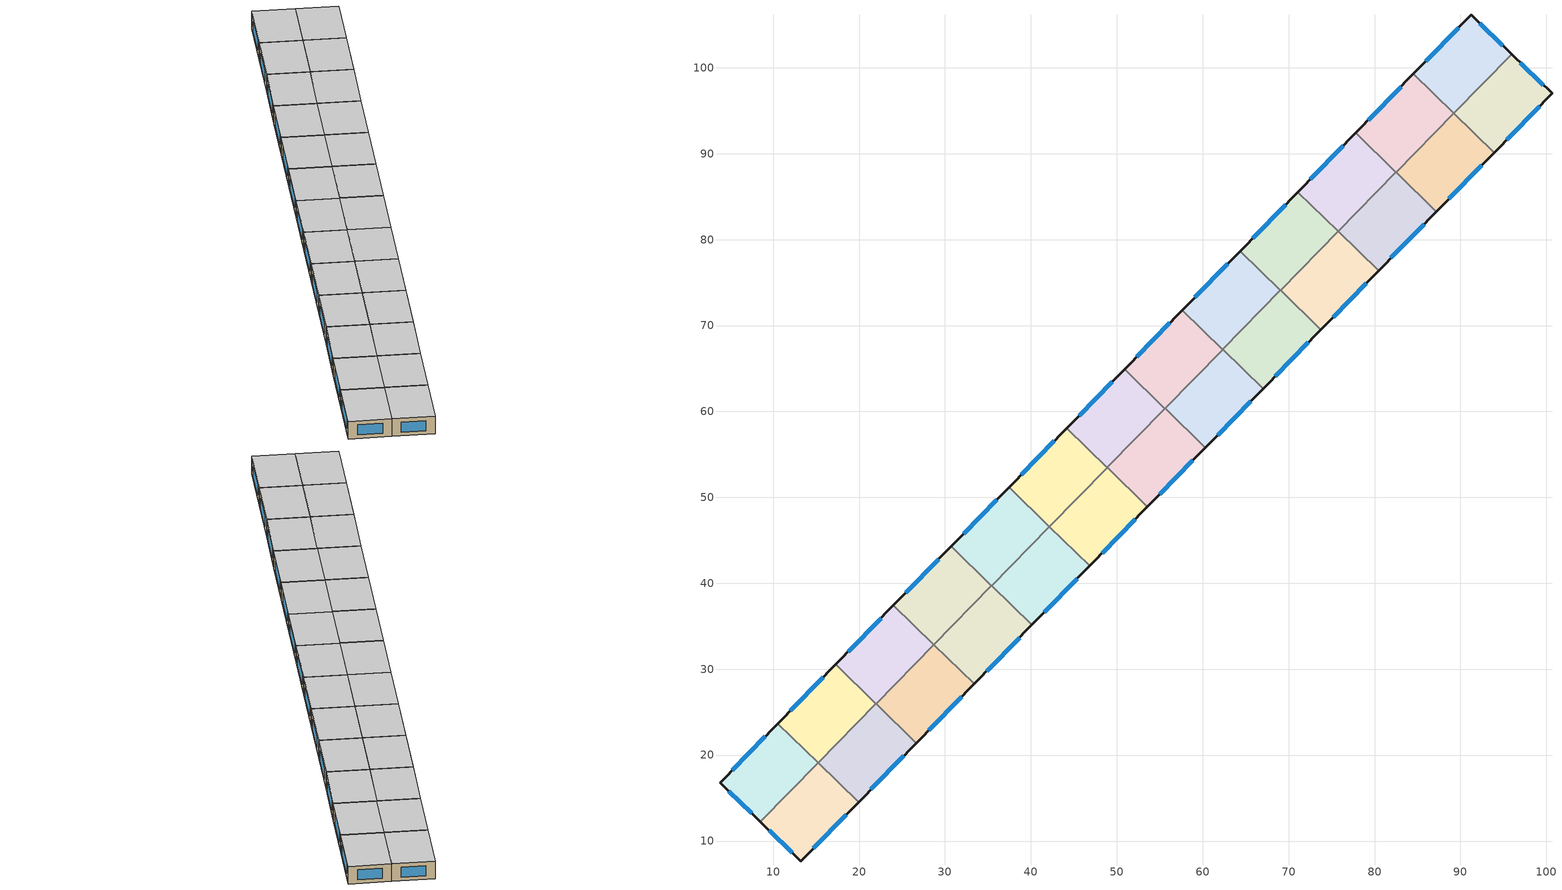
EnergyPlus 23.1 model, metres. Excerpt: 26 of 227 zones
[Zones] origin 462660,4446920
1fd8a064e84866d3_F0_dwelling_0
 floor ground (EU_floor_Construction): 95.95,101.59 89.22,94.7 84.53,99.29 91.25,106.15 z0
 wall outside (EU_wall_Construction): 95.95,101.59 91.25,106.15 84.53,99.29 z0:3
 wall to 1fd8a064e84866d3_F0_dwelling_1 (EU_wall_Construction): 84.53,99.29 89.22,94.7 z0:3
 wall to 1fd8a064e84866d3_F0_dwelling_13 (EU_wall_Construction): 89.23,94.72 95.95,101.59 z0:3
 wall to 1fd8a064e84866d3_F0_dwelling_14 (EU_wall_Construction): 89.22,94.7 89.23,94.72 z0:3
 window (EU_Window_Construction): 89.81,104.68 85.97,100.76 / 94.94,102.56 92.25,105.18 z0.64:2.36
 ceiling to 1fd8a064e84866d3_F1_dwelling_0 (EU_floor_Construction): 89.22,94.7 95.95,101.59 91.25,106.15 84.53,99.29 z3
1fd8a064e84866d3_F0_dwelling_1
 floor ground (EU_floor_Construction): 89.22,94.7 82.49,87.83 77.8,92.42 84.53,99.29 z0
 wall outside (EU_wall_Construction): 84.53,99.29 77.8,92.42 z0:3
 wall to 1fd8a064e84866d3_F0_dwelling_2 (EU_wall_Construction): 77.8,92.42 82.49,87.83 z0:3
 wall to 1fd8a064e84866d3_F0_dwelling_14 (EU_wall_Construction): 82.51,87.85 89.22,94.7 z0:3
 wall to 1fd8a064e84866d3_F0_dwelling_15 (EU_wall_Construction): 82.49,87.83 82.51,87.85 z0:3
 window (EU_Window_Construction): 83.09,97.82 79.24,93.89 z0.64:2.36
 ceiling to 1fd8a064e84866d3_F1_dwelling_1 (EU_floor_Construction): 82.49,87.83 89.22,94.7 84.53,99.29 77.8,92.42 z3
1fd8a064e84866d3_F0_dwelling_10
 floor ground (EU_floor_Construction): 28.68,32.84 21.96,25.96 17.27,30.55 24,37.42 z0
 wall outside (EU_wall_Construction): 24,37.42 17.27,30.55 z0:3
 wall to 1fd8a064e84866d3_F0_dwelling_9 (EU_wall_Construction): 28.68,32.84 24,37.42 z0:3
 wall to 1fd8a064e84866d3_F0_dwelling_11 (EU_wall_Construction): 17.27,30.55 21.96,25.96 z0:3
 wall to 1fd8a064e84866d3_F0_dwelling_23 (EU_wall_Construction): 21.98,25.99 28.68,32.84 z0:3
 wall to 1fd8a064e84866d3_F0_dwelling_24 (EU_wall_Construction): 21.96,25.96 21.98,25.99 z0:3
 window (EU_Window_Construction): 22.56,35.95 18.71,32.02 z0.64:2.36
 ceiling to 1fd8a064e84866d3_F1_dwelling_10 (EU_floor_Construction): 21.96,25.96 28.68,32.84 24,37.42 17.27,30.55 z3
1fd8a064e84866d3_F0_dwelling_11
 floor ground (EU_floor_Construction): 21.96,25.96 15.23,19.09 10.55,23.67 17.27,30.55 z0
 wall outside (EU_wall_Construction): 17.27,30.55 10.55,23.67 z0:3
 wall to 1fd8a064e84866d3_F0_dwelling_12 (EU_wall_Construction): 10.55,23.67 15.23,19.09 z0:3
 wall to 1fd8a064e84866d3_F0_dwelling_24 (EU_wall_Construction): 15.26,19.11 21.96,25.96 z0:3
 wall to 1fd8a064e84866d3_F0_dwelling_25 (EU_wall_Construction): 15.23,19.09 15.26,19.11 z0:3
 window (EU_Window_Construction): 15.83,29.08 11.99,25.15 z0.64:2.36
 ceiling to 1fd8a064e84866d3_F1_dwelling_11 (EU_floor_Construction): 15.23,19.09 21.96,25.96 17.27,30.55 10.55,23.67 z3
1fd8a064e84866d3_F0_dwelling_12
 floor ground (EU_floor_Construction): 15.23,19.09 8.52,12.23 3.81,16.79 10.55,23.67 z0
 wall outside (EU_wall_Construction): 10.55,23.67 3.81,16.79 8.52,12.23 z0:3
 wall to 1fd8a064e84866d3_F0_dwelling_25 (EU_wall_Construction): 8.52,12.23 15.23,19.09 z0:3
 window (EU_Window_Construction): 4.82,15.81 7.51,13.2 / 9.1,22.2 5.25,18.26 z0.64:2.36
 ceiling to 1fd8a064e84866d3_F1_dwelling_12 (EU_floor_Construction): 8.52,12.23 15.23,19.09 10.55,23.67 3.81,16.79 z3
1fd8a064e84866d3_F0_dwelling_13
 floor ground (EU_floor_Construction): 100.65,97.02 93.92,90.14 89.23,94.72 95.95,101.59 z0
 wall outside (EU_wall_Construction): 93.92,90.14 100.65,97.02 95.95,101.59 z0:3
 wall to 1fd8a064e84866d3_F0_dwelling_14 (EU_wall_Construction): 89.23,94.72 93.92,90.14 z0:3
 window (EU_Window_Construction): 99.65,98 96.96,100.61 / 95.36,91.61 99.21,95.54 z0.64:2.36
 ceiling to 1fd8a064e84866d3_F1_dwelling_13 (EU_floor_Construction): 93.92,90.14 100.65,97.02 95.95,101.59 89.23,94.72 z3
1fd8a064e84866d3_F0_dwelling_14
 floor ground (EU_floor_Construction): 93.92,90.14 87.2,83.26 82.51,87.85 89.23,94.72 z0
 wall outside (EU_wall_Construction): 87.2,83.26 93.92,90.14 z0:3
 wall to 1fd8a064e84866d3_F0_dwelling_15 (EU_wall_Construction): 82.51,87.85 87.2,83.26 z0:3
 window (EU_Window_Construction): 88.64,84.73 92.48,88.66 z0.64:2.36
 ceiling to 1fd8a064e84866d3_F1_dwelling_14 (EU_floor_Construction): 87.2,83.26 93.92,90.14 89.23,94.72 82.51,87.85 z3
1fd8a064e84866d3_F0_dwelling_15
 floor ground (EU_floor_Construction): 87.2,83.26 80.47,76.39 75.78,80.97 82.51,87.85 z0
 wall outside (EU_wall_Construction): 80.47,76.39 87.2,83.26 z0:3
 wall to 1fd8a064e84866d3_F0_dwelling_16 (EU_wall_Construction): 75.78,80.97 80.47,76.39 z0:3
 wall to 1fd8a064e84866d3_F0_dwelling_2 (EU_wall_Construction): 82.49,87.83 75.78,80.97 z0:3
 window (EU_Window_Construction): 81.91,77.86 85.75,81.79 z0.64:2.36
 ceiling to 1fd8a064e84866d3_F1_dwelling_15 (EU_floor_Construction): 80.47,76.39 87.2,83.26 82.51,87.85 75.78,80.97 z3
1fd8a064e84866d3_F0_dwelling_16
 floor ground (EU_floor_Construction): 80.47,76.39 73.74,69.52 69.06,74.1 75.78,80.97 z0
 wall outside (EU_wall_Construction): 73.74,69.52 80.47,76.39 z0:3
 wall to 1fd8a064e84866d3_F0_dwelling_17 (EU_wall_Construction): 69.06,74.1 73.74,69.52 z0:3
 wall to 1fd8a064e84866d3_F0_dwelling_3 (EU_wall_Construction): 75.76,80.95 69.06,74.1 z0:3
 wall to 1fd8a064e84866d3_F0_dwelling_2 (EU_wall_Construction): 75.78,80.98 75.76,80.96 z0:3
 window (EU_Window_Construction): 75.19,70.99 79.03,74.92 z0.64:2.36
 ceiling to 1fd8a064e84866d3_F1_dwelling_16 (EU_floor_Construction): 73.74,69.52 80.47,76.39 75.78,80.97 69.06,74.1 z3
1fd8a064e84866d3_F0_dwelling_17
 floor ground (EU_floor_Construction): 73.74,69.52 67.02,62.64 62.33,67.23 69.06,74.1 z0
 wall outside (EU_wall_Construction): 67.02,62.64 73.74,69.52 z0:3
 wall to 1fd8a064e84866d3_F0_dwelling_18 (EU_wall_Construction): 62.33,67.23 67.02,62.64 z0:3
 wall to 1fd8a064e84866d3_F0_dwelling_4 (EU_wall_Construction): 69.04,74.08 62.33,67.23 z0:3
 wall to 1fd8a064e84866d3_F0_dwelling_3 (EU_wall_Construction): 69.06,74.1 69.04,74.08 z0:3
 window (EU_Window_Construction): 68.46,64.12 72.3,68.04 z0.64:2.36
 ceiling to 1fd8a064e84866d3_F1_dwelling_17 (EU_floor_Construction): 67.02,62.64 73.74,69.52 69.06,74.1 62.33,67.23 z3
1fd8a064e84866d3_F0_dwelling_18
 floor ground (EU_floor_Construction): 67.02,62.64 60.29,55.77 55.61,60.36 62.33,67.23 z0
 wall outside (EU_wall_Construction): 60.29,55.77 67.02,62.64 z0:3
 wall to 1fd8a064e84866d3_F0_dwelling_19 (EU_wall_Construction): 55.61,60.36 60.29,55.77 z0:3
 wall to 1fd8a064e84866d3_F0_dwelling_5 (EU_wall_Construction): 62.31,67.21 55.61,60.36 z0:3
 wall to 1fd8a064e84866d3_F0_dwelling_4 (EU_wall_Construction): 62.33,67.23 62.31,67.21 z0:3
 window (EU_Window_Construction): 61.74,57.24 65.58,61.17 z0.64:2.36
 ceiling to 1fd8a064e84866d3_F1_dwelling_18 (EU_floor_Construction): 60.29,55.77 67.02,62.64 62.33,67.23 55.61,60.36 z3
1fd8a064e84866d3_F0_dwelling_19
 floor ground (EU_floor_Construction): 60.29,55.77 53.57,48.89 48.88,53.48 55.61,60.36 z0
 wall outside (EU_wall_Construction): 53.57,48.89 60.29,55.77 z0:3
 wall to 1fd8a064e84866d3_F0_dwelling_20 (EU_wall_Construction): 48.88,53.48 53.57,48.89 z0:3
 wall to 1fd8a064e84866d3_F0_dwelling_6 (EU_wall_Construction): 55.59,60.33 48.88,53.48 z0:3
 wall to 1fd8a064e84866d3_F0_dwelling_5 (EU_wall_Construction): 55.61,60.36 55.59,60.33 z0:3
 window (EU_Window_Construction): 55.01,50.37 58.85,54.3 z0.64:2.36
 ceiling to 1fd8a064e84866d3_F1_dwelling_19 (EU_floor_Construction): 53.57,48.89 60.29,55.77 55.61,60.36 48.88,53.48 z3
1fd8a064e84866d3_F0_dwelling_2
 floor ground (EU_floor_Construction): 82.49,87.83 75.76,80.96 71.08,85.54 77.8,92.42 z0
 wall outside (EU_wall_Construction): 77.8,92.42 71.08,85.54 z0:3
 wall to 1fd8a064e84866d3_F0_dwelling_3 (EU_wall_Construction): 71.08,85.54 75.76,80.96 z0:3
 window (EU_Window_Construction): 76.36,90.94 72.52,87.01 z0.64:2.36
 ceiling to 1fd8a064e84866d3_F1_dwelling_2 (EU_floor_Construction): 75.76,80.96 82.49,87.83 77.8,92.42 71.08,85.54 z3
1fd8a064e84866d3_F0_dwelling_20
 floor ground (EU_floor_Construction): 53.57,48.89 46.84,42.02 42.16,46.61 48.88,53.48 z0
 wall outside (EU_wall_Construction): 46.84,42.02 53.57,48.89 z0:3
 wall to 1fd8a064e84866d3_F0_dwelling_21 (EU_wall_Construction): 42.16,46.61 46.84,42.02 z0:3
 wall to 1fd8a064e84866d3_F0_dwelling_7 (EU_wall_Construction): 48.86,53.46 42.16,46.61 z0:3
 wall to 1fd8a064e84866d3_F0_dwelling_6 (EU_wall_Construction): 48.88,53.48 48.86,53.46 z0:3
 window (EU_Window_Construction): 48.28,43.49 52.13,47.42 z0.64:2.36
 ceiling to 1fd8a064e84866d3_F1_dwelling_20 (EU_floor_Construction): 46.84,42.02 53.57,48.89 48.88,53.48 42.16,46.61 z3
1fd8a064e84866d3_F0_dwelling_21
 floor ground (EU_floor_Construction): 46.84,42.02 40.12,35.15 35.43,39.73 42.16,46.61 z0
 wall outside (EU_wall_Construction): 40.12,35.15 46.84,42.02 z0:3
 wall to 1fd8a064e84866d3_F0_dwelling_22 (EU_wall_Construction): 35.43,39.73 40.12,35.15 z0:3
 wall to 1fd8a064e84866d3_F0_dwelling_8 (EU_wall_Construction): 42.14,46.58 35.43,39.73 z0:3
 wall to 1fd8a064e84866d3_F0_dwelling_7 (EU_wall_Construction): 42.16,46.61 42.14,46.58 z0:3
 window (EU_Window_Construction): 41.56,36.62 45.4,40.55 z0.64:2.36
 ceiling to 1fd8a064e84866d3_F1_dwelling_21 (EU_floor_Construction): 40.12,35.15 46.84,42.02 42.16,46.61 35.43,39.73 z3
1fd8a064e84866d3_F0_dwelling_22
 floor ground (EU_floor_Construction): 40.12,35.15 33.39,28.28 28.71,32.86 35.43,39.73 z0
 wall outside (EU_wall_Construction): 33.39,28.28 40.12,35.15 z0:3
 wall to 1fd8a064e84866d3_F0_dwelling_23 (EU_wall_Construction): 28.71,32.86 33.39,28.28 z0:3
 wall to 1fd8a064e84866d3_F0_dwelling_9 (EU_wall_Construction): 35.41,39.71 28.71,32.86 z0:3
 wall to 1fd8a064e84866d3_F0_dwelling_8 (EU_wall_Construction): 35.43,39.73 35.41,39.71 z0:3
 window (EU_Window_Construction): 34.83,29.75 38.68,33.68 z0.64:2.36
 ceiling to 1fd8a064e84866d3_F1_dwelling_22 (EU_floor_Construction): 33.39,28.28 40.12,35.15 35.43,39.73 28.71,32.86 z3
1fd8a064e84866d3_F0_dwelling_23
 floor ground (EU_floor_Construction): 33.39,28.28 26.67,21.4 21.98,25.99 28.71,32.86 z0
 wall outside (EU_wall_Construction): 26.67,21.4 33.39,28.28 z0:3
 wall to 1fd8a064e84866d3_F0_dwelling_24 (EU_wall_Construction): 21.98,25.99 26.67,21.4 z0:3
 wall to 1fd8a064e84866d3_F0_dwelling_9 (EU_wall_Construction): 28.71,32.86 28.68,32.84 z0:3
 window (EU_Window_Construction): 28.11,22.87 31.95,26.8 z0.64:2.36
 ceiling to 1fd8a064e84866d3_F1_dwelling_23 (EU_floor_Construction): 26.67,21.4 33.39,28.28 28.71,32.86 21.98,25.99 z3
1fd8a064e84866d3_F0_dwelling_24
 floor ground (EU_floor_Construction): 26.67,21.4 19.94,14.53 15.26,19.11 21.98,25.99 z0
 wall outside (EU_wall_Construction): 19.94,14.53 26.67,21.4 z0:3
 wall to 1fd8a064e84866d3_F0_dwelling_25 (EU_wall_Construction): 15.26,19.11 19.94,14.53 z0:3
 window (EU_Window_Construction): 21.38,16 25.23,19.93 z0.64:2.36
 ceiling to 1fd8a064e84866d3_F1_dwelling_24 (EU_floor_Construction): 19.94,14.53 26.67,21.4 21.98,25.99 15.26,19.11 z3
1fd8a064e84866d3_F0_dwelling_25
 floor ground (EU_floor_Construction): 19.94,14.53 13.23,7.66 8.52,12.23 15.26,19.11 z0
 wall outside (EU_wall_Construction): 8.52,12.23 13.23,7.66 19.94,14.53 z0:3
 window (EU_Window_Construction): 14.66,9.13 18.5,13.06 / 9.53,11.25 12.22,8.64 z0.64:2.36
 ceiling to 1fd8a064e84866d3_F1_dwelling_25 (EU_floor_Construction): 13.23,7.66 19.94,14.53 15.26,19.11 8.52,12.23 z3
1fd8a064e84866d3_F0_dwelling_3
 floor ground (EU_floor_Construction): 75.76,80.96 69.04,74.08 64.35,78.67 71.08,85.54 z0
 wall outside (EU_wall_Construction): 71.08,85.54 64.35,78.67 z0:3
 wall to 1fd8a064e84866d3_F0_dwelling_4 (EU_wall_Construction): 64.35,78.67 69.04,74.08 z0:3
 window (EU_Window_Construction): 69.64,84.07 65.79,80.14 z0.64:2.36
 ceiling to 1fd8a064e84866d3_F1_dwelling_3 (EU_floor_Construction): 69.04,74.08 75.76,80.96 71.08,85.54 64.35,78.67 z3
1fd8a064e84866d3_F0_dwelling_4
 floor ground (EU_floor_Construction): 69.04,74.08 62.31,67.21 57.63,71.79 64.35,78.67 z0
 wall outside (EU_wall_Construction): 64.35,78.67 57.63,71.79 z0:3
 wall to 1fd8a064e84866d3_F0_dwelling_5 (EU_wall_Construction): 57.63,71.79 62.31,67.21 z0:3
 window (EU_Window_Construction): 62.91,77.19 59.07,73.26 z0.64:2.36
 ceiling to 1fd8a064e84866d3_F1_dwelling_4 (EU_floor_Construction): 62.31,67.21 69.04,74.08 64.35,78.67 57.63,71.79 z3
1fd8a064e84866d3_F0_dwelling_5
 floor ground (EU_floor_Construction): 62.31,67.21 55.59,60.33 50.9,64.92 57.63,71.79 z0
 wall outside (EU_wall_Construction): 57.63,71.79 50.9,64.92 z0:3
 wall to 1fd8a064e84866d3_F0_dwelling_6 (EU_wall_Construction): 50.9,64.92 55.59,60.33 z0:3
 window (EU_Window_Construction): 56.19,70.32 52.34,66.39 z0.64:2.36
 ceiling to 1fd8a064e84866d3_F1_dwelling_5 (EU_floor_Construction): 55.59,60.33 62.31,67.21 57.63,71.79 50.9,64.92 z3
1fd8a064e84866d3_F0_dwelling_6
 floor ground (EU_floor_Construction): 55.59,60.33 48.86,53.46 44.18,58.04 50.9,64.92 z0
 wall outside (EU_wall_Construction): 50.9,64.92 44.18,58.04 z0:3
 wall to 1fd8a064e84866d3_F0_dwelling_7 (EU_wall_Construction): 44.18,58.04 48.86,53.46 z0:3
 window (EU_Window_Construction): 49.46,63.45 45.62,59.52 z0.64:2.36
 ceiling to 1fd8a064e84866d3_F1_dwelling_6 (EU_floor_Construction): 48.86,53.46 55.59,60.33 50.9,64.92 44.18,58.04 z3
1fd8a064e84866d3_F0_dwelling_7
 floor ground (EU_floor_Construction): 48.86,53.46 42.14,46.58 37.45,51.17 44.18,58.04 z0
 wall outside (EU_wall_Construction): 44.18,58.04 37.45,51.17 z0:3
 wall to 1fd8a064e84866d3_F0_dwelling_8 (EU_wall_Construction): 37.45,51.17 42.14,46.58 z0:3
 window (EU_Window_Construction): 42.74,56.57 38.89,52.64 z0.64:2.36
 ceiling to 1fd8a064e84866d3_F1_dwelling_7 (EU_floor_Construction): 42.14,46.58 48.86,53.46 44.18,58.04 37.45,51.17 z3
1fd8a064e84866d3_F0_dwelling_8
 floor ground (EU_floor_Construction): 42.14,46.58 35.41,39.71 30.72,44.3 37.45,51.17 z0
 wall outside (EU_wall_Construction): 37.45,51.17 30.72,44.3 z0:3
 wall to 1fd8a064e84866d3_F0_dwelling_9 (EU_wall_Construction): 30.72,44.3 35.41,39.71 z0:3
 window (EU_Window_Construction): 36.01,49.7 32.17,45.77 z0.64:2.36
 ceiling to 1fd8a064e84866d3_F1_dwelling_8 (EU_floor_Construction): 35.41,39.71 42.14,46.58 37.45,51.17 30.72,44.3 z3
1fd8a064e84866d3_F0_dwelling_9
 floor ground (EU_floor_Construction): 35.41,39.71 28.68,32.84 24,37.42 30.72,44.3 z0
 wall outside (EU_wall_Construction): 30.72,44.3 24,37.42 z0:3
 window (EU_Window_Construction): 29.28,42.82 25.44,38.89 z0.64:2.36
 ceiling to 1fd8a064e84866d3_F1_dwelling_9 (EU_floor_Construction): 28.68,32.84 35.41,39.71 30.72,44.3 24,37.42 z3
[Building]
EU S2 Campaign: North Axis=0; Terrain=City; Solar Distribution=FullExterior
[Site:Location]
Yerevan-Zvartnots.Intl.AP: Latitude=40.15; Longitude=44.383; Time Zone=4; Elevation=854
[SizingPeriod:WeatherFileDays]
AnnualSizingPeriod: Begin Month=1; Begin Day of Month=1; End Month=12; End Day of Month=31; Day of Week for Start Day=Monday; Use Weather File Daylight Saving Period=No; Use Weather File Rain and Snow Indicators=No
[MATERIAL]
EU_InternalMass_Material: Roughness=MediumRough; Thickness=0.1; Conductivity=1; Density=1800; Specific Heat=900; Thermal Absorptance=0.9; Solar Absorptance=0.7; Visible Absorptance=0.7
[MATERIAL:NOMASS] Roughness=MediumRough; Thermal Absorptance=0.9; Solar Absorptance=0.7; Visible Absorptance=0.7
Name | Thermal Resistance
EU_wall_NoMass | 1.05043
EU_floor_NoMass | 0.478065
[WINDOWMATERIAL:SIMPLEGLAZINGSYSTEM]
EU_Window_SimpleGlazing: UFactor=2.5566; Solar Heat Gain Coefficient=0.75; Visible Transmittance=0.75
[CONSTRUCTION]
EU_wall_Construction: EU_wall_NoMass
EU_floor_Construction: EU_floor_NoMass
EU_Window_Construction: EU_Window_SimpleGlazing
EU_InternalMass_Construction: EU_InternalMass_Material
[ZONE] Type=1; Multiplier=1; Ceiling Height=autocalculate; Floor Area=autocalculate; Part of Total Floor Area=Yes
Name | Volume
1fd8a064e84866d3_F0_dwelling_0; 1fd8a064e84866d3_F0_dwelling_11 | 189.155
1fd8a064e84866d3_F0_dwelling_1; 1fd8a064e84866d3_F0_dwelling_3; 1fd8a064e84866d3_F0_dwelling_6; 1fd8a064e84866d3_F0_dwelling_8 | 189.137
1fd8a064e84866d3_F0_dwelling_10 | 189.154
1fd8a064e84866d3_F0_dwelling_12 | 189.159
1fd8a064e84866d3_F0_dwelling_13 | 189.146
1fd8a064e84866d3_F0_dwelling_14 | 189.161
1fd8a064e84866d3_F0_dwelling_15 | 189.133
1fd8a064e84866d3_F0_dwelling_16 | 189.157
1fd8a064e84866d3_F0_dwelling_17; 1fd8a064e84866d3_F0_dwelling_18; 1fd8a064e84866d3_F0_dwelling_20 | 189.14
1fd8a064e84866d3_F0_dwelling_19 | 189.171
1fd8a064e84866d3_F0_dwelling_2; 1fd8a064e84866d3_F0_dwelling_23 | 189.165
1fd8a064e84866d3_F0_dwelling_21; 1fd8a064e84866d3_F0_dwelling_24; 1fd8a064e84866d3_F0_dwelling_4; 1fd8a064e84866d3_F0_dwelling_5 | 189.151
1fd8a064e84866d3_F0_dwelling_22 | 189.123
1fd8a064e84866d3_F0_dwelling_25 | 189.138
1fd8a064e84866d3_F0_dwelling_7 | 189.15
1fd8a064e84866d3_F0_dwelling_9 | 189.168
[INTERNALMASS] Construction=EU_InternalMass_Construction
Name | Zone or ZoneList | Surface Area
1fd8a064e84866d3_F0_dwelling_0_EU_InternalMass | 1fd8a064e84866d3_F0_dwelling_0 | 63.0516
1fd8a064e84866d3_F0_dwelling_1_EU_InternalMass | 1fd8a064e84866d3_F0_dwelling_1 | 63.0456
1fd8a064e84866d3_F0_dwelling_2_EU_InternalMass | 1fd8a064e84866d3_F0_dwelling_2 | 63.055
1fd8a064e84866d3_F0_dwelling_3_EU_InternalMass | 1fd8a064e84866d3_F0_dwelling_3 | 63.0457
1fd8a064e84866d3_F0_dwelling_4_EU_InternalMass | 1fd8a064e84866d3_F0_dwelling_4 | 63.0503
1fd8a064e84866d3_F0_dwelling_5_EU_InternalMass | 1fd8a064e84866d3_F0_dwelling_5 | 63.0503
1fd8a064e84866d3_F0_dwelling_6_EU_InternalMass | 1fd8a064e84866d3_F0_dwelling_6 | 63.0457
1fd8a064e84866d3_F0_dwelling_7_EU_InternalMass | 1fd8a064e84866d3_F0_dwelling_7 | 63.0503
1fd8a064e84866d3_F0_dwelling_8_EU_InternalMass | 1fd8a064e84866d3_F0_dwelling_8 | 63.0457
1fd8a064e84866d3_F0_dwelling_9_EU_InternalMass | 1fd8a064e84866d3_F0_dwelling_9 | 63.056
1fd8a064e84866d3_F0_dwelling_10_EU_InternalMass | 1fd8a064e84866d3_F0_dwelling_10 | 63.0514
1fd8a064e84866d3_F0_dwelling_11_EU_InternalMass | 1fd8a064e84866d3_F0_dwelling_11 | 63.0514
1fd8a064e84866d3_F0_dwelling_12_EU_InternalMass | 1fd8a064e84866d3_F0_dwelling_12 | 63.0531
1fd8a064e84866d3_F0_dwelling_13_EU_InternalMass | 1fd8a064e84866d3_F0_dwelling_13 | 63.0491
1fd8a064e84866d3_F0_dwelling_14_EU_InternalMass | 1fd8a064e84866d3_F0_dwelling_14 | 63.0536
1fd8a064e84866d3_F0_dwelling_15_EU_InternalMass | 1fd8a064e84866d3_F0_dwelling_15 | 63.0443
1fd8a064e84866d3_F0_dwelling_16_EU_InternalMass | 1fd8a064e84866d3_F0_dwelling_16 | 63.0524
1fd8a064e84866d3_F0_dwelling_17_EU_InternalMass | 1fd8a064e84866d3_F0_dwelling_17 | 63.0467
1fd8a064e84866d3_F0_dwelling_18_EU_InternalMass | 1fd8a064e84866d3_F0_dwelling_18 | 63.0467
1fd8a064e84866d3_F0_dwelling_19_EU_InternalMass | 1fd8a064e84866d3_F0_dwelling_19 | 63.057
1fd8a064e84866d3_F0_dwelling_20_EU_InternalMass | 1fd8a064e84866d3_F0_dwelling_20 | 63.0467
1fd8a064e84866d3_F0_dwelling_21_EU_InternalMass | 1fd8a064e84866d3_F0_dwelling_21 | 63.0503
1fd8a064e84866d3_F0_dwelling_22_EU_InternalMass | 1fd8a064e84866d3_F0_dwelling_22 | 63.041
1fd8a064e84866d3_F0_dwelling_23_EU_InternalMass | 1fd8a064e84866d3_F0_dwelling_23 | 63.055
1fd8a064e84866d3_F0_dwelling_24_EU_InternalMass | 1fd8a064e84866d3_F0_dwelling_24 | 63.0503
1fd8a064e84866d3_F0_dwelling_25_EU_InternalMass | 1fd8a064e84866d3_F0_dwelling_25 | 63.0462
[OTHEREQUIPMENT] Fuel Type=Electricity; Design Level Calculation Method=Watts/Area; Power per Zone Floor Area=1; Fraction Latent=0; Fraction Radiant=0; Fraction Lost=0; Carbon Dioxide Generation Rate=0; EndUse Subcategory=EU_Step8_InternalGains
Name | Zone or ZoneList or Space or SpaceList | Schedule
EU_Step8_InternalGain_1fd8a064e84866d3_F0_dwelling_0_f000 | 1fd8a064e84866d3_F0_dwelling_0 | EU_Step8_GainSchedule_1fd8a064e84866d3_F0_dwelling_0_f000
EU_Step8_InternalGain_1fd8a064e84866d3_F0_dwelling_1_f000 | 1fd8a064e84866d3_F0_dwelling_1 | EU_Step8_GainSchedule_1fd8a064e84866d3_F0_dwelling_1_f000
EU_Step8_InternalGain_1fd8a064e84866d3_F0_dwelling_2_f000 | 1fd8a064e84866d3_F0_dwelling_2 | EU_Step8_GainSchedule_1fd8a064e84866d3_F0_dwelling_2_f000
EU_Step8_InternalGain_1fd8a064e84866d3_F0_dwelling_3_f000 | 1fd8a064e84866d3_F0_dwelling_3 | EU_Step8_GainSchedule_1fd8a064e84866d3_F0_dwelling_3_f000
EU_Step8_InternalGain_1fd8a064e84866d3_F0_dwelling_4_f000 | 1fd8a064e84866d3_F0_dwelling_4 | EU_Step8_GainSchedule_1fd8a064e84866d3_F0_dwelling_4_f000
EU_Step8_InternalGain_1fd8a064e84866d3_F0_dwelling_5_f000 | 1fd8a064e84866d3_F0_dwelling_5 | EU_Step8_GainSchedule_1fd8a064e84866d3_F0_dwelling_5_f000
EU_Step8_InternalGain_1fd8a064e84866d3_F0_dwelling_6_f000 | 1fd8a064e84866d3_F0_dwelling_6 | EU_Step8_GainSchedule_1fd8a064e84866d3_F0_dwelling_6_f000
EU_Step8_InternalGain_1fd8a064e84866d3_F0_dwelling_7_f000 | 1fd8a064e84866d3_F0_dwelling_7 | EU_Step8_GainSchedule_1fd8a064e84866d3_F0_dwelling_7_f000
EU_Step8_InternalGain_1fd8a064e84866d3_F0_dwelling_8_f000 | 1fd8a064e84866d3_F0_dwelling_8 | EU_Step8_GainSchedule_1fd8a064e84866d3_F0_dwelling_8_f000
EU_Step8_InternalGain_1fd8a064e84866d3_F0_dwelling_9_f000 | 1fd8a064e84866d3_F0_dwelling_9 | EU_Step8_GainSchedule_1fd8a064e84866d3_F0_dwelling_9_f000
EU_Step8_InternalGain_1fd8a064e84866d3_F0_dwelling_10_f000 | 1fd8a064e84866d3_F0_dwelling_10 | EU_Step8_GainSchedule_1fd8a064e84866d3_F0_dwelling_10_f000
EU_Step8_InternalGain_1fd8a064e84866d3_F0_dwelling_11_f000 | 1fd8a064e84866d3_F0_dwelling_11 | EU_Step8_GainSchedule_1fd8a064e84866d3_F0_dwelling_11_f000
EU_Step8_InternalGain_1fd8a064e84866d3_F0_dwelling_12_f000 | 1fd8a064e84866d3_F0_dwelling_12 | EU_Step8_GainSchedule_1fd8a064e84866d3_F0_dwelling_12_f000
EU_Step8_InternalGain_1fd8a064e84866d3_F0_dwelling_13_f000 | 1fd8a064e84866d3_F0_dwelling_13 | EU_Step8_GainSchedule_1fd8a064e84866d3_F0_dwelling_13_f000
EU_Step8_InternalGain_1fd8a064e84866d3_F0_dwelling_14_f000 | 1fd8a064e84866d3_F0_dwelling_14 | EU_Step8_GainSchedule_1fd8a064e84866d3_F0_dwelling_14_f000
EU_Step8_InternalGain_1fd8a064e84866d3_F0_dwelling_15_f000 | 1fd8a064e84866d3_F0_dwelling_15 | EU_Step8_GainSchedule_1fd8a064e84866d3_F0_dwelling_15_f000
EU_Step8_InternalGain_1fd8a064e84866d3_F0_dwelling_16_f000 | 1fd8a064e84866d3_F0_dwelling_16 | EU_Step8_GainSchedule_1fd8a064e84866d3_F0_dwelling_16_f000
EU_Step8_InternalGain_1fd8a064e84866d3_F0_dwelling_17_f000 | 1fd8a064e84866d3_F0_dwelling_17 | EU_Step8_GainSchedule_1fd8a064e84866d3_F0_dwelling_17_f000
EU_Step8_InternalGain_1fd8a064e84866d3_F0_dwelling_18_f000 | 1fd8a064e84866d3_F0_dwelling_18 | EU_Step8_GainSchedule_1fd8a064e84866d3_F0_dwelling_18_f000
EU_Step8_InternalGain_1fd8a064e84866d3_F0_dwelling_19_f000 | 1fd8a064e84866d3_F0_dwelling_19 | EU_Step8_GainSchedule_1fd8a064e84866d3_F0_dwelling_19_f000
EU_Step8_InternalGain_1fd8a064e84866d3_F0_dwelling_20_f000 | 1fd8a064e84866d3_F0_dwelling_20 | EU_Step8_GainSchedule_1fd8a064e84866d3_F0_dwelling_20_f000
EU_Step8_InternalGain_1fd8a064e84866d3_F0_dwelling_21_f000 | 1fd8a064e84866d3_F0_dwelling_21 | EU_Step8_GainSchedule_1fd8a064e84866d3_F0_dwelling_21_f000
EU_Step8_InternalGain_1fd8a064e84866d3_F0_dwelling_22_f000 | 1fd8a064e84866d3_F0_dwelling_22 | EU_Step8_GainSchedule_1fd8a064e84866d3_F0_dwelling_22_f000
EU_Step8_InternalGain_1fd8a064e84866d3_F0_dwelling_23_f000 | 1fd8a064e84866d3_F0_dwelling_23 | EU_Step8_GainSchedule_1fd8a064e84866d3_F0_dwelling_23_f000
EU_Step8_InternalGain_1fd8a064e84866d3_F0_dwelling_24_f000 | 1fd8a064e84866d3_F0_dwelling_24 | EU_Step8_GainSchedule_1fd8a064e84866d3_F0_dwelling_24_f000
EU_Step8_InternalGain_1fd8a064e84866d3_F0_dwelling_25_f000 | 1fd8a064e84866d3_F0_dwelling_25 | EU_Step8_GainSchedule_1fd8a064e84866d3_F0_dwelling_25_f000
[ZONEVENTILATION:DESIGNFLOWRATE] Schedule=EU_AlwaysOn; Design Flow Rate Calculation Method=AirChanges/Hour; Air Changes per Hour=0.557805; Ventilation Type=Natural; Fan Pressure Rise=0; Fan Total Efficiency=1; Constant Term Coefficient=1; Temperature Term Coefficient=0; Velocity Term Coefficient=0; Velocity Squared Term Coefficient=0; Minimum Indoor Temperature=-100; Maximum Indoor Temperature=100; Delta Temperature=-100; Minimum Outdoor Temperature=-100; Maximum Outdoor Temperature=100; Maximum Wind Speed=40
Name | Zone or ZoneList or Space or SpaceList
EU_ConstantAir_1fd8a064e84866d3_F0_dwelling_0 | 1fd8a064e84866d3_F0_dwelling_0
EU_ConstantAir_1fd8a064e84866d3_F0_dwelling_1 | 1fd8a064e84866d3_F0_dwelling_1
EU_ConstantAir_1fd8a064e84866d3_F0_dwelling_2 | 1fd8a064e84866d3_F0_dwelling_2
EU_ConstantAir_1fd8a064e84866d3_F0_dwelling_3 | 1fd8a064e84866d3_F0_dwelling_3
EU_ConstantAir_1fd8a064e84866d3_F0_dwelling_4 | 1fd8a064e84866d3_F0_dwelling_4
EU_ConstantAir_1fd8a064e84866d3_F0_dwelling_5 | 1fd8a064e84866d3_F0_dwelling_5
EU_ConstantAir_1fd8a064e84866d3_F0_dwelling_6 | 1fd8a064e84866d3_F0_dwelling_6
EU_ConstantAir_1fd8a064e84866d3_F0_dwelling_7 | 1fd8a064e84866d3_F0_dwelling_7
EU_ConstantAir_1fd8a064e84866d3_F0_dwelling_8 | 1fd8a064e84866d3_F0_dwelling_8
EU_ConstantAir_1fd8a064e84866d3_F0_dwelling_9 | 1fd8a064e84866d3_F0_dwelling_9
EU_ConstantAir_1fd8a064e84866d3_F0_dwelling_10 | 1fd8a064e84866d3_F0_dwelling_10
EU_ConstantAir_1fd8a064e84866d3_F0_dwelling_11 | 1fd8a064e84866d3_F0_dwelling_11
EU_ConstantAir_1fd8a064e84866d3_F0_dwelling_12 | 1fd8a064e84866d3_F0_dwelling_12
EU_ConstantAir_1fd8a064e84866d3_F0_dwelling_13 | 1fd8a064e84866d3_F0_dwelling_13
EU_ConstantAir_1fd8a064e84866d3_F0_dwelling_14 | 1fd8a064e84866d3_F0_dwelling_14
EU_ConstantAir_1fd8a064e84866d3_F0_dwelling_15 | 1fd8a064e84866d3_F0_dwelling_15
EU_ConstantAir_1fd8a064e84866d3_F0_dwelling_16 | 1fd8a064e84866d3_F0_dwelling_16
EU_ConstantAir_1fd8a064e84866d3_F0_dwelling_17 | 1fd8a064e84866d3_F0_dwelling_17
EU_ConstantAir_1fd8a064e84866d3_F0_dwelling_18 | 1fd8a064e84866d3_F0_dwelling_18
EU_ConstantAir_1fd8a064e84866d3_F0_dwelling_19 | 1fd8a064e84866d3_F0_dwelling_19
EU_ConstantAir_1fd8a064e84866d3_F0_dwelling_20 | 1fd8a064e84866d3_F0_dwelling_20
EU_ConstantAir_1fd8a064e84866d3_F0_dwelling_21 | 1fd8a064e84866d3_F0_dwelling_21
EU_ConstantAir_1fd8a064e84866d3_F0_dwelling_22 | 1fd8a064e84866d3_F0_dwelling_22
EU_ConstantAir_1fd8a064e84866d3_F0_dwelling_23 | 1fd8a064e84866d3_F0_dwelling_23
EU_ConstantAir_1fd8a064e84866d3_F0_dwelling_24 | 1fd8a064e84866d3_F0_dwelling_24
EU_ConstantAir_1fd8a064e84866d3_F0_dwelling_25 | 1fd8a064e84866d3_F0_dwelling_25
[HVACTEMPLATE:THERMOSTAT] Constant Heating Setpoint=20; Constant Cooling Setpoint=50
EU_HeatOnly_1fd8a064e84866d3_F0_dwelling_0; EU_HeatOnly_1fd8a064e84866d3_F0_dwelling_1; EU_HeatOnly_1fd8a064e84866d3_F0_dwelling_2; EU_HeatOnly_1fd8a064e84866d3_F0_dwelling_3; EU_HeatOnly_1fd8a064e84866d3_F0_dwelling_4; EU_HeatOnly_1fd8a064e84866d3_F0_dwelling_5; EU_HeatOnly_1fd8a064e84866d3_F0_dwelling_6; EU_HeatOnly_1fd8a064e84866d3_F0_dwelling_7; EU_HeatOnly_1fd8a064e84866d3_F0_dwelling_8; EU_HeatOnly_1fd8a064e84866d3_F0_dwelling_9; EU_HeatOnly_1fd8a064e84866d3_F0_dwelling_10; EU_HeatOnly_1fd8a064e84866d3_F0_dwelling_11; EU_HeatOnly_1fd8a064e84866d3_F0_dwelling_12; EU_HeatOnly_1fd8a064e84866d3_F0_dwelling_13; EU_HeatOnly_1fd8a064e84866d3_F0_dwelling_14; EU_HeatOnly_1fd8a064e84866d3_F0_dwelling_15; EU_HeatOnly_1fd8a064e84866d3_F0_dwelling_16; EU_HeatOnly_1fd8a064e84866d3_F0_dwelling_17; EU_HeatOnly_1fd8a064e84866d3_F0_dwelling_18; EU_HeatOnly_1fd8a064e84866d3_F0_dwelling_19; EU_HeatOnly_1fd8a064e84866d3_F0_dwelling_20; EU_HeatOnly_1fd8a064e84866d3_F0_dwelling_21; EU_HeatOnly_1fd8a064e84866d3_F0_dwelling_22; EU_HeatOnly_1fd8a064e84866d3_F0_dwelling_23; EU_HeatOnly_1fd8a064e84866d3_F0_dwelling_24; EU_HeatOnly_1fd8a064e84866d3_F0_dwelling_25; EU_HeatOnly_1fd8a064e84866d3_F1_dwelling_0; EU_HeatOnly_1fd8a064e84866d3_F1_dwelling_1; EU_HeatOnly_1fd8a064e84866d3_F1_dwelling_2; EU_HeatOnly_1fd8a064e84866d3_F1_dwelling_3; EU_HeatOnly_1fd8a064e84866d3_F1_dwelling_4; EU_HeatOnly_1fd8a064e84866d3_F1_dwelling_5; EU_HeatOnly_1fd8a064e84866d3_F1_dwelling_6; EU_HeatOnly_1fd8a064e84866d3_F1_dwelling_7; EU_HeatOnly_1fd8a064e84866d3_F1_dwelling_8; EU_HeatOnly_1fd8a064e84866d3_F1_dwelling_9; EU_HeatOnly_1fd8a064e84866d3_F1_dwelling_10; EU_HeatOnly_1fd8a064e84866d3_F1_dwelling_11; EU_HeatOnly_1fd8a064e84866d3_F1_dwelling_12; EU_HeatOnly_1fd8a064e84866d3_F1_dwelling_13; EU_HeatOnly_1fd8a064e84866d3_F1_dwelling_14; EU_HeatOnly_1fd8a064e84866d3_F1_dwelling_15; EU_HeatOnly_1fd8a064e84866d3_F1_dwelling_16; EU_HeatOnly_1fd8a064e84866d3_F1_dwelling_17; EU_HeatOnly_1fd8a064e84866d3_F1_dwelling_18; EU_HeatOnly_1fd8a064e84866d3_F1_dwelling_19; EU_HeatOnly_1fd8a064e84866d3_F1_dwelling_20; EU_HeatOnly_1fd8a064e84866d3_F1_dwelling_21; EU_HeatOnly_1fd8a064e84866d3_F1_dwelling_22; EU_HeatOnly_1fd8a064e84866d3_F1_dwelling_23; EU_HeatOnly_1fd8a064e84866d3_F1_dwelling_24; EU_HeatOnly_1fd8a064e84866d3_F1_dwelling_25; EU_HeatOnly_1fd8a064e84866d3_F2_dwelling_0; EU_HeatOnly_1fd8a064e84866d3_F2_dwelling_1; EU_HeatOnly_1fd8a064e84866d3_F2_dwelling_2; EU_HeatOnly_1fd8a064e84866d3_F2_dwelling_3; EU_HeatOnly_1fd8a064e84866d3_F2_dwelling_4; EU_HeatOnly_1fd8a064e84866d3_F2_dwelling_5; EU_HeatOnly_1fd8a064e84866d3_F2_dwelling_6; EU_HeatOnly_1fd8a064e84866d3_F2_dwelling_7; EU_HeatOnly_1fd8a064e84866d3_F2_dwelling_8; EU_HeatOnly_1fd8a064e84866d3_F2_dwelling_9; EU_HeatOnly_1fd8a064e84866d3_F2_dwelling_10; EU_HeatOnly_1fd8a064e84866d3_F2_dwelling_11; EU_HeatOnly_1fd8a064e84866d3_F2_dwelling_12; EU_HeatOnly_1fd8a064e84866d3_F2_dwelling_13; EU_HeatOnly_1fd8a064e84866d3_F2_dwelling_14; EU_HeatOnly_1fd8a064e84866d3_F2_dwelling_15; EU_HeatOnly_1fd8a064e84866d3_F2_dwelling_16; EU_HeatOnly_1fd8a064e84866d3_F2_dwelling_17; EU_HeatOnly_1fd8a064e84866d3_F2_dwelling_18; EU_HeatOnly_1fd8a064e84866d3_F2_dwelling_19; EU_HeatOnly_1fd8a064e84866d3_F2_dwelling_20; EU_HeatOnly_1fd8a064e84866d3_F2_dwelling_21; EU_HeatOnly_1fd8a064e84866d3_F2_dwelling_22; EU_HeatOnly_1fd8a064e84866d3_F2_dwelling_23; EU_HeatOnly_1fd8a064e84866d3_F2_dwelling_24; EU_HeatOnly_1fd8a064e84866d3_F3_dwelling_0; EU_HeatOnly_1fd8a064e84866d3_F3_dwelling_1; EU_HeatOnly_1fd8a064e84866d3_F3_dwelling_2; EU_HeatOnly_1fd8a064e84866d3_F3_dwelling_3; EU_HeatOnly_1fd8a064e84866d3_F3_dwelling_4; EU_HeatOnly_1fd8a064e84866d3_F3_dwelling_5; EU_HeatOnly_1fd8a064e84866d3_F3_dwelling_6; EU_HeatOnly_1fd8a064e84866d3_F3_dwelling_7; EU_HeatOnly_1fd8a064e84866d3_F3_dwelling_8; EU_HeatOnly_1fd8a064e84866d3_F3_dwelling_9; EU_HeatOnly_1fd8a064e84866d3_F3_dwelling_10; EU_HeatOnly_1fd8a064e84866d3_F3_dwelling_11; EU_HeatOnly_1fd8a064e84866d3_F3_dwelling_12; EU_HeatOnly_1fd8a064e84866d3_F3_dwelling_13; EU_HeatOnly_1fd8a064e84866d3_F3_dwelling_14; EU_HeatOnly_1fd8a064e84866d3_F3_dwelling_15; EU_HeatOnly_1fd8a064e84866d3_F3_dwelling_16; EU_HeatOnly_1fd8a064e84866d3_F3_dwelling_17; EU_HeatOnly_1fd8a064e84866d3_F3_dwelling_18; EU_HeatOnly_1fd8a064e84866d3_F3_dwelling_19; EU_HeatOnly_1fd8a064e84866d3_F3_dwelling_20; EU_HeatOnly_1fd8a064e84866d3_F3_dwelling_21; EU_HeatOnly_1fd8a064e84866d3_F3_dwelling_22; EU_HeatOnly_1fd8a064e84866d3_F3_dwelling_23; EU_HeatOnly_1fd8a064e84866d3_F3_dwelling_24; EU_HeatOnly_1fd8a064e84866d3_F4_dwelling_0; EU_HeatOnly_1fd8a064e84866d3_F4_dwelling_1; EU_HeatOnly_1fd8a064e84866d3_F4_dwelling_2; EU_HeatOnly_1fd8a064e84866d3_F4_dwelling_3; EU_HeatOnly_1fd8a064e84866d3_F4_dwelling_4; EU_HeatOnly_1fd8a064e84866d3_F4_dwelling_5; EU_HeatOnly_1fd8a064e84866d3_F4_dwelling_6; EU_HeatOnly_1fd8a064e84866d3_F4_dwelling_7; EU_HeatOnly_1fd8a064e84866d3_F4_dwelling_8; EU_HeatOnly_1fd8a064e84866d3_F4_dwelling_9; EU_HeatOnly_1fd8a064e84866d3_F4_dwelling_10; EU_HeatOnly_1fd8a064e84866d3_F4_dwelling_11; EU_HeatOnly_1fd8a064e84866d3_F4_dwelling_12; EU_HeatOnly_1fd8a064e84866d3_F4_dwelling_13; EU_HeatOnly_1fd8a064e84866d3_F4_dwelling_14; EU_HeatOnly_1fd8a064e84866d3_F4_dwelling_15; EU_HeatOnly_1fd8a064e84866d3_F4_dwelling_16; EU_HeatOnly_1fd8a064e84866d3_F4_dwelling_17; EU_HeatOnly_1fd8a064e84866d3_F4_dwelling_18; EU_HeatOnly_1fd8a064e84866d3_F4_dwelling_19; EU_HeatOnly_1fd8a064e84866d3_F4_dwelling_20; EU_HeatOnly_1fd8a064e84866d3_F4_dwelling_21; EU_HeatOnly_1fd8a064e84866d3_F4_dwelling_22; EU_HeatOnly_1fd8a064e84866d3_F4_dwelling_23; EU_HeatOnly_1fd8a064e84866d3_F4_dwelling_24; EU_HeatOnly_1fd8a064e84866d3_F5_dwelling_0; EU_HeatOnly_1fd8a064e84866d3_F5_dwelling_1; EU_HeatOnly_1fd8a064e84866d3_F5_dwelling_2; EU_HeatOnly_1fd8a064e84866d3_F5_dwelling_3; EU_HeatOnly_1fd8a064e84866d3_F5_dwelling_4; EU_HeatOnly_1fd8a064e84866d3_F5_dwelling_5; EU_HeatOnly_1fd8a064e84866d3_F5_dwelling_6; EU_HeatOnly_1fd8a064e84866d3_F5_dwelling_7; EU_HeatOnly_1fd8a064e84866d3_F5_dwelling_8; EU_HeatOnly_1fd8a064e84866d3_F5_dwelling_9; EU_HeatOnly_1fd8a064e84866d3_F5_dwelling_10; EU_HeatOnly_1fd8a064e84866d3_F5_dwelling_11; EU_HeatOnly_1fd8a064e84866d3_F5_dwelling_12; EU_HeatOnly_1fd8a064e84866d3_F5_dwelling_13; EU_HeatOnly_1fd8a064e84866d3_F5_dwelling_14; EU_HeatOnly_1fd8a064e84866d3_F5_dwelling_15; EU_HeatOnly_1fd8a064e84866d3_F5_dwelling_16; EU_HeatOnly_1fd8a064e84866d3_F5_dwelling_17; EU_HeatOnly_1fd8a064e84866d3_F5_dwelling_18; EU_HeatOnly_1fd8a064e84866d3_F5_dwelling_19; EU_HeatOnly_1fd8a064e84866d3_F5_dwelling_20; EU_HeatOnly_1fd8a064e84866d3_F5_dwelling_21; EU_HeatOnly_1fd8a064e84866d3_F5_dwelling_22; EU_HeatOnly_1fd8a064e84866d3_F5_dwelling_23; EU_HeatOnly_1fd8a064e84866d3_F5_dwelling_24; EU_HeatOnly_1fd8a064e84866d3_F6_dwelling_0; EU_HeatOnly_1fd8a064e84866d3_F6_dwelling_1; EU_HeatOnly_1fd8a064e84866d3_F6_dwelling_2; EU_HeatOnly_1fd8a064e84866d3_F6_dwelling_3; EU_HeatOnly_1fd8a064e84866d3_F6_dwelling_4; EU_HeatOnly_1fd8a064e84866d3_F6_dwelling_5; EU_HeatOnly_1fd8a064e84866d3_F6_dwelling_6; EU_HeatOnly_1fd8a064e84866d3_F6_dwelling_7; EU_HeatOnly_1fd8a064e84866d3_F6_dwelling_8; EU_HeatOnly_1fd8a064e84866d3_F6_dwelling_9; EU_HeatOnly_1fd8a064e84866d3_F6_dwelling_10; EU_HeatOnly_1fd8a064e84866d3_F6_dwelling_11; EU_HeatOnly_1fd8a064e84866d3_F6_dwelling_12; EU_HeatOnly_1fd8a064e84866d3_F6_dwelling_13; EU_HeatOnly_1fd8a064e84866d3_F6_dwelling_14; EU_HeatOnly_1fd8a064e84866d3_F6_dwelling_15; EU_HeatOnly_1fd8a064e84866d3_F6_dwelling_16; EU_HeatOnly_1fd8a064e84866d3_F6_dwelling_17; EU_HeatOnly_1fd8a064e84866d3_F6_dwelling_18; EU_HeatOnly_1fd8a064e84866d3_F6_dwelling_19; EU_HeatOnly_1fd8a064e84866d3_F6_dwelling_20; EU_HeatOnly_1fd8a064e84866d3_F6_dwelling_21; EU_HeatOnly_1fd8a064e84866d3_F6_dwelling_22; EU_HeatOnly_1fd8a064e84866d3_F6_dwelling_23; EU_HeatOnly_1fd8a064e84866d3_F6_dwelling_24; EU_HeatOnly_1fd8a064e84866d3_F7_dwelling_0; EU_HeatOnly_1fd8a064e84866d3_F7_dwelling_1; EU_HeatOnly_1fd8a064e84866d3_F7_dwelling_2; EU_HeatOnly_1fd8a064e84866d3_F7_dwelling_3; EU_HeatOnly_1fd8a064e84866d3_F7_dwelling_4; EU_HeatOnly_1fd8a064e84866d3_F7_dwelling_5; EU_HeatOnly_1fd8a064e84866d3_F7_dwelling_6; EU_HeatOnly_1fd8a064e84866d3_F7_dwelling_7; EU_HeatOnly_1fd8a064e84866d3_F7_dwelling_8; EU_HeatOnly_1fd8a064e84866d3_F7_dwelling_9; EU_HeatOnly_1fd8a064e84866d3_F7_dwelling_10; EU_HeatOnly_1fd8a064e84866d3_F7_dwelling_11; EU_HeatOnly_1fd8a064e84866d3_F7_dwelling_12
[HVACTEMPLATE:ZONE:IDEALLOADSAIRSYSTEM] System Availability Schedule=EU_AlwaysOn; Maximum Heating Supply Air Temperature=50; Minimum Cooling Supply Air Temperature=13; Maximum Heating Supply Air Humidity Ratio=0.0156; Minimum Cooling Supply Air Humidity Ratio=0.0077; Heating Limit=NoLimit; Cooling Limit=NoLimit; Heating Availability Schedule=EU_AlwaysOn; Cooling Availability Schedule=EU_CoolingOff; Dehumidification Control Type=ConstantSensibleHeatRatio; Cooling Sensible Heat Ratio=0.7; Dehumidification Setpoint=60; Humidification Control Type=None; Humidification Setpoint=30; Outdoor Air Method=None; Outdoor Air Flow Rate per Person=0.00944; Outdoor Air Flow Rate per Zone Floor Area=0; Outdoor Air Flow Rate per Zone=0; Demand Controlled Ventilation Type=None; Outdoor Air Economizer Type=NoEconomizer; Heat Recovery Type=None; Sensible Heat Recovery Effectiveness=0.7; Latent Heat Recovery Effectiveness=0.65
Name | Template Thermostat
1fd8a064e84866d3_F0_dwelling_0 | EU_HeatOnly_1fd8a064e84866d3_F0_dwelling_0
1fd8a064e84866d3_F0_dwelling_1 | EU_HeatOnly_1fd8a064e84866d3_F0_dwelling_1
1fd8a064e84866d3_F0_dwelling_2 | EU_HeatOnly_1fd8a064e84866d3_F0_dwelling_2
1fd8a064e84866d3_F0_dwelling_3 | EU_HeatOnly_1fd8a064e84866d3_F0_dwelling_3
1fd8a064e84866d3_F0_dwelling_4 | EU_HeatOnly_1fd8a064e84866d3_F0_dwelling_4
1fd8a064e84866d3_F0_dwelling_5 | EU_HeatOnly_1fd8a064e84866d3_F0_dwelling_5
1fd8a064e84866d3_F0_dwelling_6 | EU_HeatOnly_1fd8a064e84866d3_F0_dwelling_6
1fd8a064e84866d3_F0_dwelling_7 | EU_HeatOnly_1fd8a064e84866d3_F0_dwelling_7
1fd8a064e84866d3_F0_dwelling_8 | EU_HeatOnly_1fd8a064e84866d3_F0_dwelling_8
1fd8a064e84866d3_F0_dwelling_9 | EU_HeatOnly_1fd8a064e84866d3_F0_dwelling_9
1fd8a064e84866d3_F0_dwelling_10 | EU_HeatOnly_1fd8a064e84866d3_F0_dwelling_10
1fd8a064e84866d3_F0_dwelling_11 | EU_HeatOnly_1fd8a064e84866d3_F0_dwelling_11
1fd8a064e84866d3_F0_dwelling_12 | EU_HeatOnly_1fd8a064e84866d3_F0_dwelling_12
1fd8a064e84866d3_F0_dwelling_13 | EU_HeatOnly_1fd8a064e84866d3_F0_dwelling_13
1fd8a064e84866d3_F0_dwelling_14 | EU_HeatOnly_1fd8a064e84866d3_F0_dwelling_14
1fd8a064e84866d3_F0_dwelling_15 | EU_HeatOnly_1fd8a064e84866d3_F0_dwelling_15
1fd8a064e84866d3_F0_dwelling_16 | EU_HeatOnly_1fd8a064e84866d3_F0_dwelling_16
1fd8a064e84866d3_F0_dwelling_17 | EU_HeatOnly_1fd8a064e84866d3_F0_dwelling_17
1fd8a064e84866d3_F0_dwelling_18 | EU_HeatOnly_1fd8a064e84866d3_F0_dwelling_18
1fd8a064e84866d3_F0_dwelling_19 | EU_HeatOnly_1fd8a064e84866d3_F0_dwelling_19
1fd8a064e84866d3_F0_dwelling_20 | EU_HeatOnly_1fd8a064e84866d3_F0_dwelling_20
1fd8a064e84866d3_F0_dwelling_21 | EU_HeatOnly_1fd8a064e84866d3_F0_dwelling_21
1fd8a064e84866d3_F0_dwelling_22 | EU_HeatOnly_1fd8a064e84866d3_F0_dwelling_22
1fd8a064e84866d3_F0_dwelling_23 | EU_HeatOnly_1fd8a064e84866d3_F0_dwelling_23
1fd8a064e84866d3_F0_dwelling_24 | EU_HeatOnly_1fd8a064e84866d3_F0_dwelling_24
1fd8a064e84866d3_F0_dwelling_25 | EU_HeatOnly_1fd8a064e84866d3_F0_dwelling_25
[SIZING:ZONE] Zone Cooling Design Supply Air Temperature Input Method=SupplyAirTemperature; Zone Cooling Design Supply Air Temperature=13; Zone Heating Design Supply Air Temperature Input Method=SupplyAirTemperature; Zone Heating Design Supply Air Temperature=50; Zone Cooling Design Supply Air Humidity Ratio=0.008; Zone Heating Design Supply Air Humidity Ratio=0.008; Cooling Design Air Flow Method=DesignDay; Cooling Design Air Flow Rate=0; Cooling Minimum Air Flow per Zone Floor Area=0.000762; Cooling Minimum Air Flow=0; Cooling Minimum Air Flow Fraction=0.2; Heating Design Air Flow Method=DesignDay; Heating Design Air Flow Rate=0; Heating Maximum Air Flow per Zone Floor Area=0.002032; Heating Maximum Air Flow=0.141576; Heating Maximum Air Flow Fraction=0.3; Account for Dedicated Outdoor Air System=No; Dedicated Outdoor Air System Control Strategy=NeutralSupplyAir; Dedicated Outdoor Air Low Setpoint Temperature for Design=autosize; Dedicated Outdoor Air High Setpoint Temperature for Design=autosize; Zone Load Sizing Method=Sensible Load Only No Latent Load; Zone Latent Cooling Design Supply Air Humidity Ratio Input Method=HumidityRatioDifference; Zone Cooling Design Supply Air Humidity Ratio Difference=0.005; Zone Latent Heating Design Supply Air Humidity Ratio Input Method=HumidityRatioDifference; Zone Humidification Design Supply Air Humidity Ratio Difference=0.005
1fd8a064e84866d3_F0_dwelling_0; 1fd8a064e84866d3_F0_dwelling_1; 1fd8a064e84866d3_F0_dwelling_2; 1fd8a064e84866d3_F0_dwelling_3; 1fd8a064e84866d3_F0_dwelling_4; 1fd8a064e84866d3_F0_dwelling_5; 1fd8a064e84866d3_F0_dwelling_6; 1fd8a064e84866d3_F0_dwelling_7; 1fd8a064e84866d3_F0_dwelling_8; 1fd8a064e84866d3_F0_dwelling_9; 1fd8a064e84866d3_F0_dwelling_10; 1fd8a064e84866d3_F0_dwelling_11; 1fd8a064e84866d3_F0_dwelling_12; 1fd8a064e84866d3_F0_dwelling_13; 1fd8a064e84866d3_F0_dwelling_14; 1fd8a064e84866d3_F0_dwelling_15; 1fd8a064e84866d3_F0_dwelling_16; 1fd8a064e84866d3_F0_dwelling_17; 1fd8a064e84866d3_F0_dwelling_18; 1fd8a064e84866d3_F0_dwelling_19; 1fd8a064e84866d3_F0_dwelling_20; 1fd8a064e84866d3_F0_dwelling_21; 1fd8a064e84866d3_F0_dwelling_22; 1fd8a064e84866d3_F0_dwelling_23; 1fd8a064e84866d3_F0_dwelling_24; 1fd8a064e84866d3_F0_dwelling_25
[SCHEDULE:CONSTANT]
Name | Hourly Value
EU_AlwaysOn | 1
EU_CoolingOff | 0
[SCHEDULE:FILE] Column Number=1; Rows to Skip at Top=0; Number of Hours of Data=8760; Column Separator=Comma; Interpolate to Timestep=No; Minutes per Item=60; Adjust Schedule for Daylight Savings=Yes
Name | File
EU_Step8_GainSchedule_1fd8a064e84866d3_F0_dwelling_0_f000 | ../../schedules/1fd8a064e84866d3/1fd8a064e84866d3_F0_dwelling_0_f000_gain.csv
EU_Step8_GainSchedule_1fd8a064e84866d3_F0_dwelling_1_f000 | ../../schedules/1fd8a064e84866d3/1fd8a064e84866d3_F0_dwelling_1_f000_gain.csv
EU_Step8_GainSchedule_1fd8a064e84866d3_F0_dwelling_2_f000 | ../../schedules/1fd8a064e84866d3/1fd8a064e84866d3_F0_dwelling_2_f000_gain.csv
EU_Step8_GainSchedule_1fd8a064e84866d3_F0_dwelling_3_f000 | ../../schedules/1fd8a064e84866d3/1fd8a064e84866d3_F0_dwelling_3_f000_gain.csv
EU_Step8_GainSchedule_1fd8a064e84866d3_F0_dwelling_4_f000 | ../../schedules/1fd8a064e84866d3/1fd8a064e84866d3_F0_dwelling_4_f000_gain.csv
EU_Step8_GainSchedule_1fd8a064e84866d3_F0_dwelling_5_f000 | ../../schedules/1fd8a064e84866d3/1fd8a064e84866d3_F0_dwelling_5_f000_gain.csv
EU_Step8_GainSchedule_1fd8a064e84866d3_F0_dwelling_6_f000 | ../../schedules/1fd8a064e84866d3/1fd8a064e84866d3_F0_dwelling_6_f000_gain.csv
EU_Step8_GainSchedule_1fd8a064e84866d3_F0_dwelling_7_f000 | ../../schedules/1fd8a064e84866d3/1fd8a064e84866d3_F0_dwelling_7_f000_gain.csv
EU_Step8_GainSchedule_1fd8a064e84866d3_F0_dwelling_8_f000 | ../../schedules/1fd8a064e84866d3/1fd8a064e84866d3_F0_dwelling_8_f000_gain.csv
EU_Step8_GainSchedule_1fd8a064e84866d3_F0_dwelling_9_f000 | ../../schedules/1fd8a064e84866d3/1fd8a064e84866d3_F0_dwelling_9_f000_gain.csv
EU_Step8_GainSchedule_1fd8a064e84866d3_F0_dwelling_10_f000 | ../../schedules/1fd8a064e84866d3/1fd8a064e84866d3_F0_dwelling_10_f000_gain.csv
EU_Step8_GainSchedule_1fd8a064e84866d3_F0_dwelling_11_f000 | ../../schedules/1fd8a064e84866d3/1fd8a064e84866d3_F0_dwelling_11_f000_gain.csv
EU_Step8_GainSchedule_1fd8a064e84866d3_F0_dwelling_12_f000 | ../../schedules/1fd8a064e84866d3/1fd8a064e84866d3_F0_dwelling_12_f000_gain.csv
EU_Step8_GainSchedule_1fd8a064e84866d3_F0_dwelling_13_f000 | ../../schedules/1fd8a064e84866d3/1fd8a064e84866d3_F0_dwelling_13_f000_gain.csv
EU_Step8_GainSchedule_1fd8a064e84866d3_F0_dwelling_14_f000 | ../../schedules/1fd8a064e84866d3/1fd8a064e84866d3_F0_dwelling_14_f000_gain.csv
EU_Step8_GainSchedule_1fd8a064e84866d3_F0_dwelling_15_f000 | ../../schedules/1fd8a064e84866d3/1fd8a064e84866d3_F0_dwelling_15_f000_gain.csv
EU_Step8_GainSchedule_1fd8a064e84866d3_F0_dwelling_16_f000 | ../../schedules/1fd8a064e84866d3/1fd8a064e84866d3_F0_dwelling_16_f000_gain.csv
EU_Step8_GainSchedule_1fd8a064e84866d3_F0_dwelling_17_f000 | ../../schedules/1fd8a064e84866d3/1fd8a064e84866d3_F0_dwelling_17_f000_gain.csv
EU_Step8_GainSchedule_1fd8a064e84866d3_F0_dwelling_18_f000 | ../../schedules/1fd8a064e84866d3/1fd8a064e84866d3_F0_dwelling_18_f000_gain.csv
EU_Step8_GainSchedule_1fd8a064e84866d3_F0_dwelling_19_f000 | ../../schedules/1fd8a064e84866d3/1fd8a064e84866d3_F0_dwelling_19_f000_gain.csv
EU_Step8_GainSchedule_1fd8a064e84866d3_F0_dwelling_20_f000 | ../../schedules/1fd8a064e84866d3/1fd8a064e84866d3_F0_dwelling_20_f000_gain.csv
EU_Step8_GainSchedule_1fd8a064e84866d3_F0_dwelling_21_f000 | ../../schedules/1fd8a064e84866d3/1fd8a064e84866d3_F0_dwelling_21_f000_gain.csv
EU_Step8_GainSchedule_1fd8a064e84866d3_F0_dwelling_22_f000 | ../../schedules/1fd8a064e84866d3/1fd8a064e84866d3_F0_dwelling_22_f000_gain.csv
EU_Step8_GainSchedule_1fd8a064e84866d3_F0_dwelling_23_f000 | ../../schedules/1fd8a064e84866d3/1fd8a064e84866d3_F0_dwelling_23_f000_gain.csv
EU_Step8_GainSchedule_1fd8a064e84866d3_F0_dwelling_24_f000 | ../../schedules/1fd8a064e84866d3/1fd8a064e84866d3_F0_dwelling_24_f000_gain.csv
EU_Step8_GainSchedule_1fd8a064e84866d3_F0_dwelling_25_f000 | ../../schedules/1fd8a064e84866d3/1fd8a064e84866d3_F0_dwelling_25_f000_gain.csv
